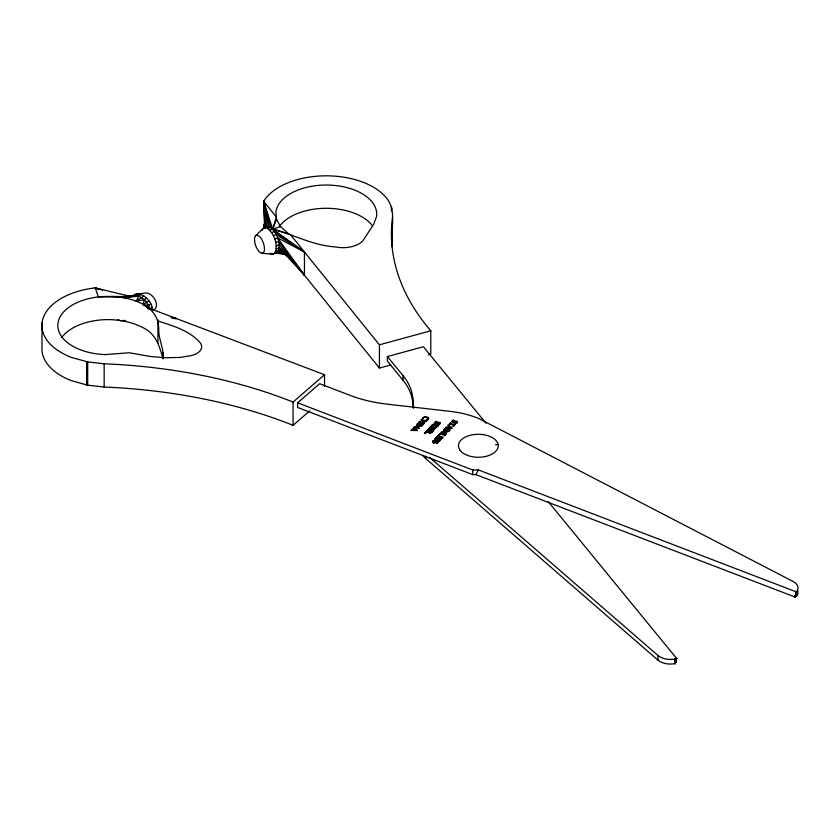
<?xml version="1.0" encoding="UTF-8"?>
<svg xmlns="http://www.w3.org/2000/svg" width="840" height="840" viewBox="0 0 840 840"><rect width="100%" height="100%" fill="white"/><g stroke="black" fill="none" stroke-linecap="round" stroke-linejoin="round"><path stroke-width="1.26" d="M455.269 424.053C455.942 422.079 453.768 427.539 452.959 425.891M429.587 457.349L658.035 655.557A14.952 8.631 0 0 0 673.837 659.19L676.557 658.361L675.245 663.526L676.557 658.361L548.3 501.701M297.623 402.812L319.631 383.681L350.123 395.378A102.155 58.979 0 0 0 386.778 404.103L450.639 411.421A70.718 40.824 0 0 1 479.409 418.845L793.054 581.458A14.952 8.631 0 0 1 796.992 591.014L795.165 597.082L795.974 591.749L478.411 469.928L472.731 469.98L297.623 402.812L297.623 407.453L472.731 474.611L475.839 474.59L795.165 597.082L796.992 595.654A14.952 8.631 0 0 0 797.391 590.058M434.669 422.741L436.002 421.27L437.062 421.691L436.223 421.669M796.394 591.727L795.165 597.082L796.394 591.727L796.425 596.348M796.31 591.759L795.165 597.082L796.068 591.77M261.524 253.197L272.013 254.142L274.932 253.145C278.407 244.419 274.103 232.26 265.997 227.546L263.088 228.543L255.423 235.893M273.63 254.09L277.862 252.116C281.327 243.39 277.032 231.231 268.926 226.517L264.38 227.598M417.27 424.568C417.186 423.549 415.538 425.429 417.532 424.925M795.165 597.082L796.215 591.78M428.631 418.572L428.117 419.57M427.844 419.433L428.096 418.331M419.916 421.774C420.368 420.263 417.68 423.297 419.538 422.205M432.684 424.557C431.036 426.468 433.766 422.888 433.314 424.536M433.23 424.358L433.786 424.704M675.161 658.949L675.119 663.59L676.557 658.361L675.245 663.526L676.557 658.361L675.119 663.59L673.837 663.831A14.952 8.631 0 0 1 658.035 660.198L424.61 457.548A70.718 40.824 0 0 1 422.993 455.731M419.034 423.36L418.478 422.951M421.89 419.706C421.355 418.929 419.895 420.893 422.741 420.515M449.715 430.343L450.293 429.692L445.305 428.453M675.224 663.548L676.557 658.361L675.276 663.442M675.266 663.38L676.557 658.361M163.086 357.599C163.958 348.002 158.161 338.531 158.76 328.65C158.309 300.437 120.372 294.546 98.343 296.919A50.495 29.148 0 0 0 57.95 327.485A50.495 29.148 0 0 0 105.147 354.596L129.266 352.769L150.454 356.506L166.299 357.735L180.159 357.431L191.111 355.635A16.506 9.524 0 0 0 200.246 342.867C189.683 330.53 173.177 326.004 158.319 321.069M146.528 298.116L144.344 299.639L142.842 304.531L150.003 308.742L152.187 307.219C150.024 299.492 140.175 289.621 132.258 296.173M437.671 442.481L437.241 443.079M456.792 422.719L456.96 422.121M435.046 422.835L436.223 421.617M434.889 439.519L435.907 438.554M452.109 421.533L453.128 420.578M422.856 418.478L422.384 418.919A4.137 2.394 0 0 1 422.699 418.142L422.919 417.827M391.818 246.666A378.546 218.558 0 0 1 392.469 240.587C391.041 226.422 396.48 209.822 386.316 197.788A66.454 38.367 0 0 0 322.991 175.865A66.454 38.367 0 0 0 263.676 201.254L272.654 229.089C293.832 234.749 312.974 245.459 335.517 246.928L338.51 247.401A22.418 12.947 0 0 0 362.911 240.744L373.695 224.228L376.562 216.573A50.495 29.148 0 0 0 330.372 185.136A50.495 29.148 0 0 0 275.909 211.796L276.56 219.398L272.654 229.089L269.724 230.118M425.964 420.956C427.781 420.053 425.197 423.024 425.177 421.239M444.685 429.145L449.148 430.941L449.715 430.29M427.413 430.941L428.043 431.036L427.529 430.395M432.002 427.171L432.978 427.55L430.899 426.836L430.164 428.337M438.522 437.871L439.834 437.094L437.756 436.433L437.02 437.934M439.992 422.646L440.16 422.814A1.712 0.987 0 0 1 440.296 423.413L439.288 424.431M437.483 442.838C434.931 443.331 437.062 444.203 438.06 442.502A1.712 0.987 0 0 0 437.923 441.903L436.968 441.409M440.055 440.57L440.16 440.307A1.712 0.987 0 0 0 440.024 439.761L439.068 439.226M148.428 309.089L146.202 306.222L150.003 308.742L148.68 305.466L144.344 299.639L136.269 301.214L138.821 296.037L141.005 294.504M262.185 230.328L263.088 228.543L268.926 226.517L263.676 201.254L276.36 217.035L272.654 229.089L304.458 252.011L379.418 344.81L379.418 368.056L390.695 364.98M475.839 474.59L478.411 469.928M432.526 428.547L433.314 427.613L434.669 428.106M439.446 438.197L439.761 437.598M428.085 419.024L427.308 419.832M439.845 423.57L438.05 424.19L438.575 424.41M439.582 440.695L439.74 440.108M456.929 422.489C454.619 423.213 456.362 423.769 455.269 422.94M422.856 418.541L424.106 417.491A2.384 1.376 0 0 1 425.04 417.333A2.541 1.47 0 0 1 426.09 417.375L428.096 418.383M433.808 440.748L432.863 441.441L433.146 442.27M418.457 423.108L417.931 423.255M421.806 419.528L421.26 419.78M445.862 428.799C445.62 427.182 443.583 429.923 444.685 429.093M450.513 422.951L450.87 423.623M413.417 427.98L414.046 427.507L414.844 428.652M448.581 425.723C448.949 427.969 446.156 422.52 449.442 426.017M432.789 441.021L432.59 442.323L433.766 442.932M443.552 430.269L443.93 429.534L444.098 430.059M440.055 440.517L439.152 441.273M456.015 423.486L457.275 422.541M457.096 422.814L457.38 422.32A1.712 0.987 0 0 0 457.244 421.722M445.914 427.55L446.534 426.815L448.151 427.466L449.274 426.227M423.486 424.221L422.363 425.439L418.719 423.717M422.762 422.656C425.754 422.184 423.917 424.452 423.591 423.444M427.896 431.991C431.477 431.687 431.477 434.574 429.849 433.125A156.902 90.584 0 0 0 426.647 432.159L426.027 431.928L425.281 433.482M445.074 435.141L444.538 435.781L444.034 435.068A156.902 90.584 0 0 0 440.832 434.102L440.213 433.86L439.467 435.425M441.725 438.312L442.082 437.892L441.126 438.837M430.164 428.284L429.219 428.138L431.151 426.153L435.897 427.675M437.608 436.223L438.007 435.75L442.407 437.43M430.458 430.563L430.353 431.245M439.488 437.976L440.171 437.199L442.082 437.892L441.525 437.651M421.754 426.038L421.943 425.534M448.581 431.477L446.187 432.054M413.595 428.169L414.677 428.915L413.543 430.091L411.968 429.429L411.338 430.427M428.096 429.818L430.542 430.101L428.862 430.931L430.353 431.193M430.542 430.101L429.544 430.899M432.978 427.497L432.306 428.253M449.768 423.528L450.513 422.982M415.223 427.14C417.428 428.841 421.764 428.788 418.047 427.802M437.819 425.586L437.619 424.61M445.715 433.839L445.841 434.375L446.303 433.598M455.196 424.116L454.608 424.798L450.87 423.57M425.628 432.338C426.058 434.375 424.127 433.156 424.956 433.566M427.529 430.447L428.096 429.765M429.965 427.896L430.542 427.266M436.821 437.483L437.756 436.433M422.762 422.709L422.268 422.499L424.368 421.029M422.268 422.552L423.045 421.712M436.538 427.329C433.734 427.119 438.774 427.287 438.806 424.967L437.85 424.914M453.621 426.248L454.724 425.05M432.968 431.088C429.356 434.322 435.844 429.272 432.863 430.269M426.794 420.441L425.88 419.969L427.507 420.021M414.844 428.6L417.469 430.563L411.464 430.437M432.128 428.642L431.319 428.348L432.306 428.201M432.936 428.894L432.128 428.589M431.834 431.739L430.805 431.802L431.844 432.233M434.028 427.844L435.225 428.295L433.251 429.251L433.86 429.555M433.451 429.209L434.038 429.366M436.59 425.555L437.819 425.534M433.808 440.8L434.847 440.748L433.241 440.695M436.842 438.659L436.086 438.575M439.698 435.656L438.501 435.225L439.488 434.196M453.128 420.63L454.146 420.546M439.793 438.491L438.522 437.923M437.913 441.084L439.582 440.643M440.717 439.152L440.108 438.848L441.126 438.784M445.935 427.844L452.067 427.991L449.442 425.964M430.752 426.573L429.23 428.211M425.303 432.306L426.29 431.225L427.896 432.044M437.073 436.769L437.608 436.17M425.303 432.254L424.316 433.346M436.076 437.787L437.073 436.716M438.501 435.278L440.433 433.178L442.082 433.986M442.166 437.315L443.142 437.168L440.717 439.1M421.134 422.132L421.932 422.447L423.538 420.767L422.741 420.462M426.227 421.365L426.804 420.714M449.768 423.476L449.18 424.095L449.705 423.854M448.581 431.529L448.938 431.088L448.14 431.319M445.074 435.194L445.662 434.564L445.137 434.805M430.458 430.616L431.582 430.447M423.224 424.515L419.034 423.308M417.869 423.602L417.354 423.864L417.711 423.433M413.417 427.928L412.944 428.431L413.501 428.19M439.509 437.462L438.963 437.976M436.506 426.93L437.126 426.248L434.165 425.281M453.842 425.544L452.959 425.838M453.579 425.849L454.209 425.166L450.555 423.98M431.834 431.792L432.432 431.225M432.065 431.603L432.779 430.794L431.582 430.395M421.323 425.817L421.901 425.544M422.919 417.879L424.231 417.007M42 323.085L42 346.343A66.454 38.367 0 0 0 71.547 380.709L87.675 385.182L104.15 387.041A378.546 218.558 0 0 1 293.076 425.313L293.076 402.066L324.524 374.735L148.04 307.797M293.076 425.313L309.781 410.802M436.223 425.985L432.106 425.156M452.109 420.893L453.086 420.179L454.146 420.599M434.889 438.879L435.866 438.165L436.926 438.532M435.257 422.195L436.044 421.712M434.826 423.181C436.349 425.334 438.144 421.712 439.74 423.087M454.43 422.468L455.763 421.638L456.96 422.173M437.209 440.444L438.543 439.625L439.74 440.16M434.794 442.817L436.275 441.851M435.11 442.638L436.443 441.819L437.671 442.533M436.338 423.381L438.05 422.405M437.272 422.93L438.469 422.289M453.421 422.3L454.766 421.502M454.356 421.848L455.553 421.207M437.546 439.488L436.202 440.286M435.445 441.683L433.44 442.344M120.425 297.056L117.957 297.139L133.591 295.617L135.776 294.094L144.953 293.108A9.503 5.943 55.4 0 1 154.518 298.725A9.503 5.943 55.4 0 1 154.833 309.11M144.344 299.639L138.821 296.037L124.425 297.864L136.08 295.397L138.264 293.874M143.829 295.953L136.269 301.214M148.932 300.836L142.842 304.531L148.68 305.466L150.864 303.944M436.506 426.878L435.53 426.899M434.627 442.302L436.023 441.431M454.43 422.415L453.8 422.741M434.574 439.845L435.866 440.738L437.209 440.391M452.56 420.515L453.086 420.179M435.341 438.501L435.866 438.218M446.303 433.545L442.134 432.421L444.875 433.346M437.546 439.541L438.333 439.194M439.478 423.938L438.9 424.169M439.288 424.379L438.575 424.358M449.705 423.906L450.555 424.032M445.137 434.753L444.286 434.627M417.869 423.654L418.719 423.769M443.552 430.322L447.647 431.466L441.998 432.033M267.824 228.407L270.753 227.378L263.676 201.254L264.558 227.987M271.582 232.554L274.502 231.536L304.458 252.011L304.458 275.268L279.195 247.832L276.266 248.861M273.252 235.567L276.181 234.539L304.458 252.011L290.304 234.392L272.654 229.089L280.581 226.643L287.731 233.047M274.649 238.928L277.578 237.899L304.458 252.011M275.646 242.424L278.576 241.395L304.458 275.268L279.132 244.776L276.203 245.805M275.835 251.359L278.764 250.331L287.731 256.295L278.764 250.331M272.99 253.796L277.862 252.116L285.317 254.132L276.244 253.239M411.464 430.385L410.918 430.531M437.913 439.362L438.816 439.236M435.813 441.556L437.209 441.536M436.894 440.57L436.244 440.706M434.794 442.764L433.388 442.785M379.418 344.81L430.794 330.792A378.546 218.558 0 0 1 392.469 217.329M413.175 407.673L412.713 402.497A102.155 58.979 0 0 0 403.053 380.3L387.408 361.19L387.408 356.548L423.36 346.731L486.003 423.245M428.284 354.721L430.794 354.039L430.794 330.792M424.231 417.06L424.788 416.861A2.688 1.554 0 0 1 426.531 416.903L427.119 417.06M675.024 658.99L675.077 663.621M436.107 427.518L433.86 429.503M438.848 441.409L437.923 441.063L438.764 441.074M436.527 423.297L435.026 422.572M436.391 440.192L435.036 439.866M418.047 427.854L415.317 426.93L421.449 426.321M415.317 426.983L416.367 426.856M443.195 432.296L442.134 432.421L446.187 432.002M415.181 426.489L414.257 426.899L418.425 428.221M453.8 422.688L451.794 421.858M415.181 426.542L420.83 425.922L416.514 426.394M443.331 431.844L441.074 432.39L442.04 432.695M495.485 444.728L498.078 444.455M117.957 297.139L136.08 295.397L138.821 296.037M133.591 295.617L136.08 295.397M455.553 421.26L456.288 421.292M125.538 320.46L120.404 320.67L118.01 319.756M438.543 439.677L439.604 439.992M124.131 296.93L129.055 296.762L98.343 296.919L95.183 287.889A66.454 38.367 0 0 0 43.113 318.108A66.454 38.367 0 0 0 71.547 357.452L87.675 361.925L104.15 363.794A378.546 218.558 0 0 1 293.076 402.066M173.754 318.581L176.295 318.518L171.412 317.268M453.421 422.247L452.109 421.481M111.489 296.405L129.024 296.646M446.429 427.749L451.941 428.117M411.82 430.437L412.377 430.458M173.775 318.413L176.295 318.518L171.15 317.793M436.38 423.812L435.288 423.56M276.56 253.071L285.317 254.132M438.953 422.289L440.16 422.867A1.712 0.987 0 0 1 440.296 423.465M129.024 296.079L95.183 287.889L98.7 289.548M448.14 431.372L444.098 430.007M421.323 425.87L417.144 424.483M456.288 421.239L457.244 421.774M443.835 430.227L447.647 431.413M445.421 433.514L445.967 433.661M438.732 424.231L438.144 424.084M423.455 422.93L423.99 423.077M445.011 429.114L446.229 429.481M419.538 422.153L420.756 422.572M425.964 421.008L424.746 420.588M432.936 424.914L433.471 425.061M422.111 424.337L422.636 424.494M417.532 424.872L420.83 425.975M102.659 290.168L95.183 287.889L98.837 289.296M428.453 429.44L429.555 429.776M425.439 420.861L421.785 419.632M448.235 429.566L448.928 429.776M444.286 434.679L441.053 433.587M429.408 432.526L430.101 432.747M442.04 432.642L445.242 433.724M431.624 429.891L432.432 430.195M440.927 436.926L441.735 437.189M434.532 424.893L436.59 425.607M420.756 422.52L423.203 423.36M428.831 428.788L426.772 430.742L427.413 430.994M430.332 429.471L431.624 429.944M424.368 420.977L425.177 421.292M433.786 424.651L434.532 424.956M420.389 421.89L421.134 422.184M422.394 423.045L423.591 423.497M421.04 424.505L421.858 424.767M440.171 437.252L440.885 437.493M432.779 426.919L431.288 426.216M430.332 429.524L428.852 428.946M429.23 428.159L429.86 428.39M436.086 437.756L437.02 437.882M419.916 421.722L420.389 421.943M438.144 436.044L438.743 436.212M426.794 417.48L427.413 417.732M270.197 253.281L272.013 254.142M427.822 417.302L428.085 417.532A2.845 1.649 0 0 1 428.579 418.12L428.631 418.394M416.493 429.901L417.469 430.563M282.849 251.076L279.195 247.832L287.731 256.295M387.408 356.548L403.053 375.659A102.155 58.979 0 0 1 412.713 397.856L413.637 408.209M296.52 265.44L379.418 368.056M277.578 237.899L304.458 275.268M163.107 352.569L163.107 358.785C159.852 347.855 156.65 335.769 146.202 329.469C135.723 323.117 123.627 320.376 111.489 319.662A50.495 29.148 0 0 0 61.793 337.418M276.56 219.398L280.581 226.643M152.187 307.219L152.828 310.433M264.233 228.197L263.676 224.511L264.075 228.386M265.052 228.029L263.676 201.254L267.309 226.569M264.18 228.155L263.676 224.511L264.117 228.249M263.676 201.254L266.007 227.514M391.85 233.321L392.469 240.587M658.035 655.557L658.035 660.198M472.731 469.98L472.731 474.611M425.628 456.236L425.628 458.556M412.713 397.856L412.713 402.497M403.053 375.659L403.053 380.3M391.65 207.648L391.65 210.231M391.44 207.008L391.44 210.882M324.524 374.735L324.524 386.369M157.941 319.945L157.941 343.203M104.15 363.794L104.15 387.041M87.675 361.925L87.675 385.182M86.604 361.715L86.604 384.972M437.923 441.956A1.712 0.987 0 0 1 438.06 442.554M279.363 226.601A50.495 29.148 0 0 1 324.713 208.299A50.495 29.148 0 0 1 371.889 224.984M414.907 429.03C411.38 431.036 419.937 430.616 414.907 429.082M449.516 426.394C445.977 428.411 454.534 427.98 449.516 426.447M459.827 449.999L458.567 447.09A19.887 11.476 0 0 1 484.596 434.879A19.887 11.476 0 0 1 492.765 453.663A19.887 11.476 0 0 1 459.827 449.999M254.562 240.849A9.503 4.074 70.4 0 0 262.626 253.166A9.503 4.074 70.4 0 0 261.24 238.602A9.503 4.074 70.4 0 0 254.562 240.849"/></g></svg>
